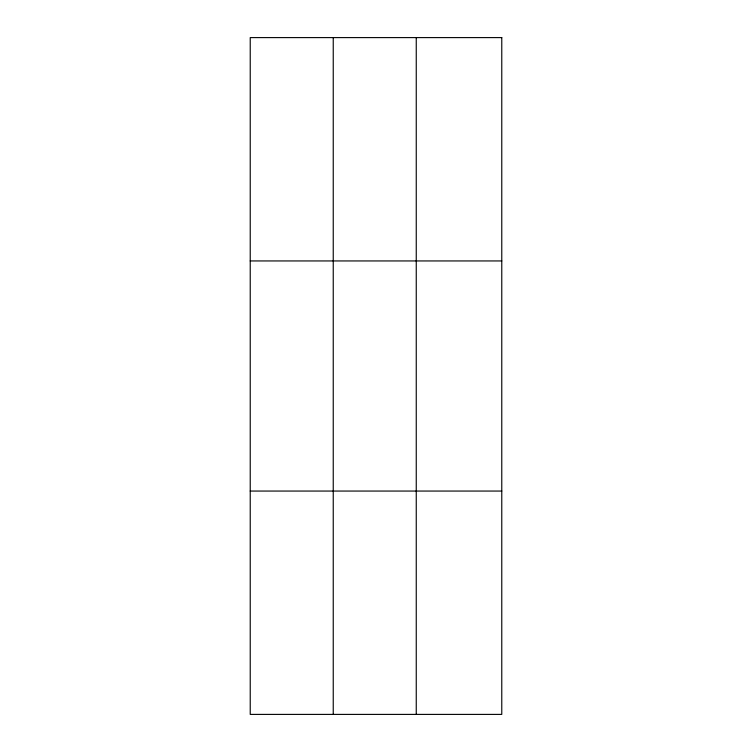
<?xml version="1.0" encoding="UTF-8"?>
<svg xmlns="http://www.w3.org/2000/svg" width="752" height="752" viewBox="0 0 752 752"><rect width="100%" height="100%" fill="white"/><g stroke="black" fill="none" stroke-linecap="round" stroke-linejoin="round"><path stroke-width="1.13" d="M333.239 714.4L333.239 37.6M416.251 714.4L416.251 37.6M250.228 260.944L501.772 260.944M250.228 491.056L501.772 491.056M501.772 37.6L501.772 714.4L250.228 714.4L250.228 37.6L501.772 37.6"/></g></svg>
